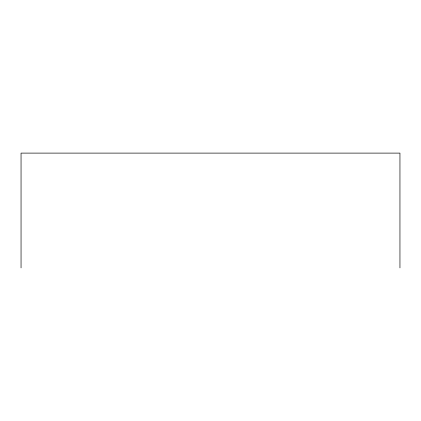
<?xml version="1.0" encoding="UTF-8"?>
<svg xmlns="http://www.w3.org/2000/svg" width="421" height="421" viewBox="0 0 421 421"><rect width="100%" height="100%" fill="white"/><g stroke="black" fill="none" stroke-linecap="round" stroke-linejoin="round"><path stroke-width="0.63" d="M399.95 267.893L399.95 153.107L21.05 153.107L21.05 267.893"/></g></svg>
